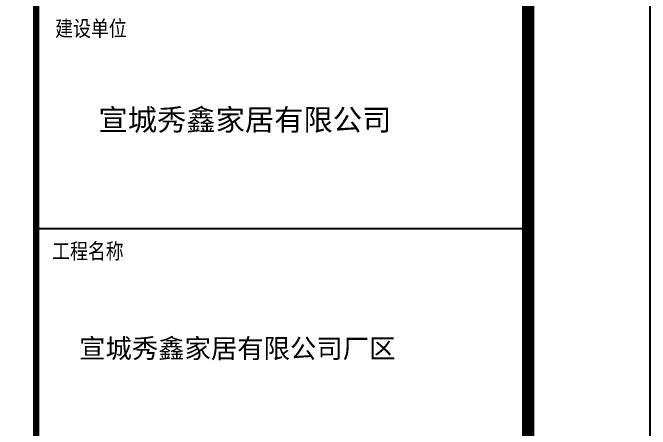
# Model space of a CAD drawing. Extents: x 1728470 to 1835391, y -157368 to 197905.
# Drawn here: x 1809938 to 1817775, y -143196 to -138071 of the extents above; entities that cross this region are included whole.
import ezdxf

# ---------------------------------------------------------------- set-up
doc = ezdxf.new("R2010")
doc.units = 0
doc.header["$LTSCALE"] = 1000
doc.header["$MEASUREMENT"] = 0
for name, color, linetype in [('1', 7, 'CONTINUOUS'), ('PP-PM-TK', 7, 'CONTINUOUS'), ('PUB_TEXT', 7, 'CONTINUOUS'), ('PUB_TITLE', 4, 'CONTINUOUS')]:
    doc.layers.add(name, color=color, linetype=linetype)
doc.styles.add('-黑体', font='simhei.ttf', dxfattribs={"width": 0.8})
doc.styles.add('TQ', font='txt.shx', dxfattribs={"width": 0.8, "bigfont": 'hztxt.shx'})

msp = doc.modelspace()

# ---------------------------------------------------------------- linework, layer by layer
at = {"layer": '1'}
msp.add_line((1810224.8, -140727.8), (1816274.8, -140727.8), dxfattribs=at)
at = {"layer": 'PP-PM-TK', "color": 4, "const_width": 77}
msp.add_lwpolyline([(1810224.8, -95868.2), (1810224.8, -155868.2)], dxfattribs=at)
at = {"layer": 'PUB_TITLE'}
msp.add_lwpolyline([(1728674.8, -157368.2), (1817774.8, -157368.2), (1817774.8, -94368.2), (1728674.8, -94368.2)], close=True, dxfattribs=at)
at = {"layer": 'PUB_TITLE', "const_width": 150}
msp.add_lwpolyline([(1732424.8, -155868.2), (1816274.8, -155868.2), (1816274.8, -95868.2), (1732424.8, -95868.2)], close=True, dxfattribs=at)

# ---------------------------------------------------------------- texts
at = {"layer": 'PUB_TEXT', "color": 2, "style": 'TQ'}
for s, p in [('建设单位', (1810458.9, -138381.8)), ('工程名称', (1810422, -141121.9))]:
    msp.add_text(s, height=220, dxfattribs=at).set_placement(p)
at = {"layer": 'PUB_TITLE', "color": 255, "style": '-黑体'}
for s, height, p in [('宣城秀鑫家居有限公司', 264, (1810991.5, -139520)), ('宣城秀鑫家居有限公司厂区', 237.6, (1810753.5, -142320.2))]:
    msp.add_text(s, height=height, dxfattribs=at).set_placement(p)

doc.saveas('drawing.dxf')
